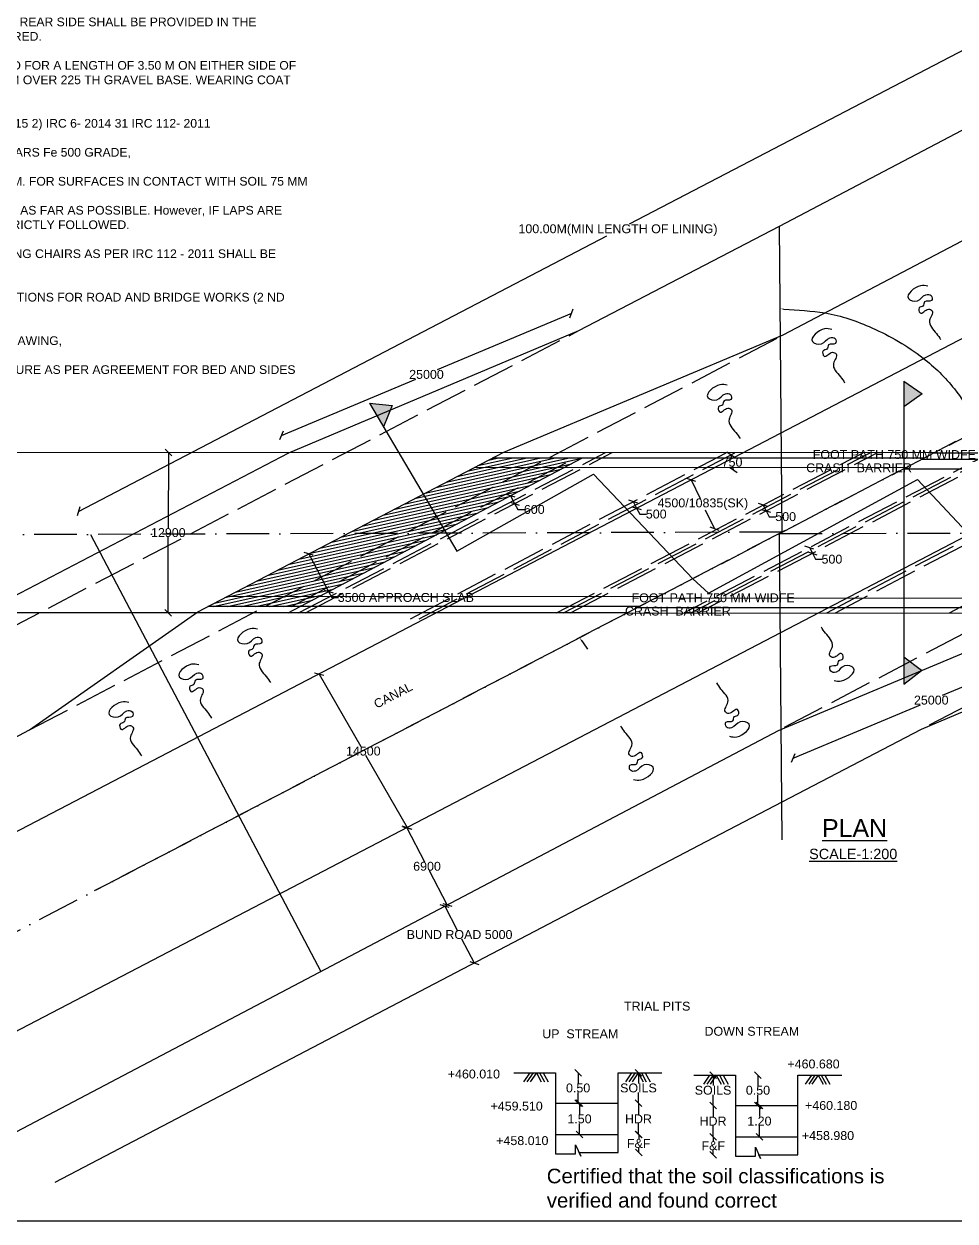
# Model space of a CAD drawing. Header units: millimetres. Extents: x 5124 to 3010519, y 2311 to 45967108.
# Drawn here: x 2930819 to 2951730, y 45925612 to 45952505 of the extents above; entities that cross this region are included whole.
import ezdxf

# ---------------------------------------------------------------- set-up
doc = ezdxf.new("R2010")
doc.units = ezdxf.units.MM
doc.header["$MEASUREMENT"] = 0
doc.linetypes.add('ACAD_ISO02W100', pattern=[15, 12, -3])
doc.linetypes.add('ACAD_ISO10W100', pattern=[18, 12, -3, 0, -3])
for name, color, linetype in [('DIMENSION', 7, 'Continuous'), ('DRAWING', 7, 'Continuous'), ('TEXT', 7, 'Continuous')]:
    doc.layers.add(name, color=color, linetype=linetype)
doc.styles.get("Standard").update_dxf_attribs({"font": 'arial.ttf', "height": 200})
doc.dimstyles.get("Standard").update_dxf_attribs({"dimtxt": 200, "dimasz": 150, "dimexe": 0.18, "dimexo": 0.0625, "dimgap": 0.09, "dimtad": 0, "dimtih": 1, "dimtoh": 1, "dimdec": 0, "dimzin": 0, "dimdsep": 46, "dimtxsty": 'Standard', "dimblk": 'OBLIQUE', "dimcen": 0.09, "dimse1": 1, "dimse2": 1, "dimadec": 0, "dimazin": 0, "dimtfac": 1, "dimtdec": 0, "dimtofl": 0, "dimtmove": 0, "dimatfit": 3, "dimfxl": 1, "dimtolj": 1, "dimtzin": 0, "dimarcsym": 0})

# ---------------------------------------------------------------- blocks, each defined once
blk = doc.blocks.new('_Oblique')
at = {"color": 0, "linetype": 'ByBlock', "lineweight": -2}
blk.add_line((-0.5, -0.5), (0.5, 0.5), dxfattribs=at)
blk = doc.blocks.new('*D51')
at = {"layer": 'Defpoints', "color": 0, "transparency": 16777216}
for p in [(2942760, 45928942), (2943264, 45928942), (2942760, 45928259)]:
    blk.add_point(p, dxfattribs=at)
at = {"layer": 'DIMENSION', "color": 0, "lineweight": -2, "transparency": 16777216}
for p, q in [((2943264, 45928942), (2943264, 45928703)), ((2943264, 45928259), (2943264, 45928498))]:
    blk.add_line(p, q, dxfattribs=at)
at = {"layer": 'DIMENSION', "color": 0, "lineweight": -2, "transparency": 16777216, "xscale": 150, "yscale": 150, "zscale": 150}
for p, rotation in [((2943264, 45928942), 90), ((2943264, 45928259), 270)]:
    blk.add_blockref('_Oblique', p, dxfattribs=dict(at, rotation=rotation))
at = {"layer": 'DIMENSION', "color": 0, "transparency": 16777216, "insert": (2943264, 45928601), "char_height": 200, "attachment_point": 5}
blk.add_mtext('\\A1;0.50', dxfattribs=at)
blk = doc.blocks.new('*D52')
at = {"layer": 'Defpoints', "color": 0, "transparency": 16777216}
for p in [(2943264, 45928259), (2943264, 45927555), (2943296, 45927555)]:
    blk.add_point(p, dxfattribs=at)
at = {"layer": 'DIMENSION', "color": 0, "lineweight": -2, "transparency": 16777216}
for p, q in [((2943296, 45928259), (2943296, 45928009)), ((2943296, 45927555), (2943296, 45927805))]:
    blk.add_line(p, q, dxfattribs=at)
at = {"layer": 'DIMENSION', "color": 0, "lineweight": -2, "transparency": 16777216, "xscale": 150, "yscale": 150, "zscale": 150}
for p, rotation in [((2943296, 45928259), 90), ((2943296, 45927555), 270)]:
    blk.add_blockref('_Oblique', p, dxfattribs=dict(at, rotation=rotation))
at = {"layer": 'DIMENSION', "color": 0, "transparency": 16777216, "insert": (2943296, 45927907), "char_height": 200, "attachment_point": 5}
blk.add_mtext('\\A1;1.50', dxfattribs=at)
blk = doc.blocks.new('*D53')
at = {"layer": 'Defpoints', "color": 0, "transparency": 16777216}
for p in [(2944161, 45928942), (2944620, 45928942), (2944161, 45928259)]:
    blk.add_point(p, dxfattribs=at)
at = {"layer": 'DIMENSION', "color": 0, "lineweight": -2, "transparency": 16777216}
for p, q in [((2944620, 45928942), (2944620, 45928704)), ((2944620, 45928259), (2944620, 45928497))]:
    blk.add_line(p, q, dxfattribs=at)
at = {"layer": 'DIMENSION', "color": 0, "lineweight": -2, "transparency": 16777216, "xscale": 150, "yscale": 150, "zscale": 150}
for p, rotation in [((2944620, 45928942), 90), ((2944620, 45928259), 270)]:
    blk.add_blockref('_Oblique', p, dxfattribs=dict(at, rotation=rotation))
at = {"layer": 'DIMENSION', "color": 0, "transparency": 16777216, "insert": (2944620, 45928601), "char_height": 200, "attachment_point": 5}
blk.add_mtext('\\A1;SOILS', dxfattribs=at)
blk = doc.blocks.new('*D54')
at = {"layer": 'Defpoints', "color": 0, "transparency": 16777216}
for p in [(2944620, 45928259), (2944161, 45927555), (2944620, 45927555)]:
    blk.add_point(p, dxfattribs=at)
at = {"layer": 'DIMENSION', "color": 0, "lineweight": -2, "transparency": 16777216}
for p, q in [((2944620, 45928259), (2944620, 45928007)), ((2944620, 45927555), (2944620, 45927807))]:
    blk.add_line(p, q, dxfattribs=at)
at = {"layer": 'DIMENSION', "color": 0, "lineweight": -2, "transparency": 16777216, "xscale": 150, "yscale": 150, "zscale": 150}
for p, rotation in [((2944620, 45928259), 90), ((2944620, 45927555), 270)]:
    blk.add_blockref('_Oblique', p, dxfattribs=dict(at, rotation=rotation))
at = {"layer": 'DIMENSION', "color": 0, "transparency": 16777216, "insert": (2944620, 45927907), "char_height": 200, "attachment_point": 5}
blk.add_mtext('\\A1;HDR', dxfattribs=at)
blk = doc.blocks.new('*D55')
at = {"layer": 'Defpoints', "color": 0, "transparency": 16777216}
for p in [(2944620, 45927555), (2944161, 45927152), (2944625, 45927152)]:
    blk.add_point(p, dxfattribs=at)
at = {"layer": 'DIMENSION', "color": 0, "lineweight": -2, "transparency": 16777216}
for p, q in [((2944625, 45927555), (2944625, 45927458)), ((2944625, 45927152), (2944625, 45927250))]:
    blk.add_line(p, q, dxfattribs=at)
at = {"layer": 'DIMENSION', "color": 0, "lineweight": -2, "transparency": 16777216, "xscale": 150, "yscale": 150, "zscale": 150}
for p, rotation in [((2944625, 45927555), 90), ((2944625, 45927152), 270)]:
    blk.add_blockref('_Oblique', p, dxfattribs=dict(at, rotation=rotation))
at = {"layer": 'DIMENSION', "color": 0, "transparency": 16777216, "insert": (2944625, 45927354), "char_height": 200, "attachment_point": 5}
blk.add_mtext('\\A1;F&F', dxfattribs=at)
blk = doc.blocks.new('*D56')
at = {"layer": 'Defpoints', "color": 0, "transparency": 16777216}
for p in [(2946800, 45928892), (2947304, 45928892), (2946800, 45928208)]:
    blk.add_point(p, dxfattribs=at)
at = {"layer": 'DIMENSION', "color": 0, "lineweight": -2, "transparency": 16777216}
for p, q in [((2947304, 45928892), (2947304, 45928653)), ((2947304, 45928208), (2947304, 45928448))]:
    blk.add_line(p, q, dxfattribs=at)
at = {"layer": 'DIMENSION', "color": 0, "lineweight": -2, "transparency": 16777216, "xscale": 150, "yscale": 150, "zscale": 150}
for p, rotation in [((2947304, 45928892), 90), ((2947304, 45928208), 270)]:
    blk.add_blockref('_Oblique', p, dxfattribs=dict(at, rotation=rotation))
at = {"layer": 'DIMENSION', "color": 0, "transparency": 16777216, "insert": (2947304, 45928550), "char_height": 200, "attachment_point": 5}
blk.add_mtext('\\A1;0.50', dxfattribs=at)
blk = doc.blocks.new('*D57')
at = {"layer": 'Defpoints', "color": 0, "transparency": 16777216}
for p in [(2947304, 45928208), (2943264, 45927505), (2947336, 45927505)]:
    blk.add_point(p, dxfattribs=at)
at = {"layer": 'DIMENSION', "color": 0, "lineweight": -2, "transparency": 16777216}
for p, q in [((2947336, 45928208), (2947336, 45927959)), ((2947336, 45927505), (2947336, 45927754))]:
    blk.add_line(p, q, dxfattribs=at)
at = {"layer": 'DIMENSION', "color": 0, "lineweight": -2, "transparency": 16777216, "xscale": 150, "yscale": 150, "zscale": 150}
for p, rotation in [((2947336, 45928208), 90), ((2947336, 45927505), 270)]:
    blk.add_blockref('_Oblique', p, dxfattribs=dict(at, rotation=rotation))
at = {"layer": 'DIMENSION', "color": 0, "transparency": 16777216, "insert": (2947336, 45927857), "char_height": 200, "attachment_point": 5}
blk.add_mtext('\\A1;1.20', dxfattribs=at)
blk = doc.blocks.new('*D58')
at = {"layer": 'Defpoints', "color": 0, "transparency": 16777216}
for p in [(2945836, 45928892), (2946295, 45928892), (2945836, 45928208)]:
    blk.add_point(p, dxfattribs=at)
at = {"layer": 'DIMENSION', "color": 0, "lineweight": -2, "transparency": 16777216}
for p, q in [((2946295, 45928892), (2946295, 45928654)), ((2946295, 45928208), (2946295, 45928447))]:
    blk.add_line(p, q, dxfattribs=at)
at = {"layer": 'DIMENSION', "color": 0, "lineweight": -2, "transparency": 16777216, "xscale": 150, "yscale": 150, "zscale": 150}
for p, rotation in [((2946295, 45928892), 90), ((2946295, 45928208), 270)]:
    blk.add_blockref('_Oblique', p, dxfattribs=dict(at, rotation=rotation))
at = {"layer": 'DIMENSION', "color": 0, "transparency": 16777216, "insert": (2946295, 45928550), "char_height": 200, "attachment_point": 5}
blk.add_mtext('\\A1;SOILS', dxfattribs=at)
blk = doc.blocks.new('*D59')
at = {"layer": 'Defpoints', "color": 0, "transparency": 16777216}
for p in [(2946295, 45928208), (2945836, 45927505), (2946295, 45927505)]:
    blk.add_point(p, dxfattribs=at)
at = {"layer": 'DIMENSION', "color": 0, "lineweight": -2, "transparency": 16777216}
for p, q in [((2946295, 45928208), (2946295, 45927957)), ((2946295, 45927505), (2946295, 45927757))]:
    blk.add_line(p, q, dxfattribs=at)
at = {"layer": 'DIMENSION', "color": 0, "lineweight": -2, "transparency": 16777216, "xscale": 150, "yscale": 150, "zscale": 150}
for p, rotation in [((2946295, 45928208), 90), ((2946295, 45927505), 270)]:
    blk.add_blockref('_Oblique', p, dxfattribs=dict(at, rotation=rotation))
at = {"layer": 'DIMENSION', "color": 0, "transparency": 16777216, "insert": (2946295, 45927857), "char_height": 200, "attachment_point": 5}
blk.add_mtext('\\A1;HDR', dxfattribs=at)
blk = doc.blocks.new('*D60')
at = {"layer": 'Defpoints', "color": 0, "transparency": 16777216}
for p in [(2946295, 45927505), (2945836, 45927102), (2946300, 45927102)]:
    blk.add_point(p, dxfattribs=at)
at = {"layer": 'DIMENSION', "color": 0, "lineweight": -2, "transparency": 16777216}
for p, q in [((2946300, 45927505), (2946300, 45927408)), ((2946300, 45927102), (2946300, 45927199))]:
    blk.add_line(p, q, dxfattribs=at)
at = {"layer": 'DIMENSION', "color": 0, "lineweight": -2, "transparency": 16777216, "xscale": 150, "yscale": 150, "zscale": 150}
for p, rotation in [((2946300, 45927505), 90), ((2946300, 45927102), 270)]:
    blk.add_blockref('_Oblique', p, dxfattribs=dict(at, rotation=rotation))
at = {"layer": 'DIMENSION', "color": 0, "transparency": 16777216, "insert": (2946300, 45927303), "char_height": 200, "attachment_point": 5}
blk.add_mtext('\\A1;F&F', dxfattribs=at)
blk = doc.blocks.new('*D68')
at = {"layer": 'Defpoints', "color": 0, "transparency": 16777216}
for p in [(2948394, 45940707), (2948525, 45940613), (2948461, 45940579)]:
    blk.add_point(p, dxfattribs=at)
at = {"layer": 'DIMENSION', "color": 0, "lineweight": -2, "transparency": 16777216}
for p, q in [((2948458, 45940741), (2948525, 45940613)), ((2948525, 45940613), (2948595, 45940480)), ((2948595, 45940480), (2948745, 45940480))]:
    blk.add_line(p, q, dxfattribs=at)
at = {"layer": 'DIMENSION', "color": 0, "lineweight": -2, "transparency": 16777216, "xscale": 150, "yscale": 150, "zscale": 150}
for p, rotation in [((2948458, 45940741), 117.5816703643348), ((2948525, 45940613), 297.5816703643348)]:
    blk.add_blockref('_Oblique', p, dxfattribs=dict(at, rotation=rotation))
at = {"layer": 'DIMENSION', "color": 0, "transparency": 16777216, "insert": (2948965, 45940480), "char_height": 200, "attachment_point": 5}
blk.add_mtext('\\A1;500', dxfattribs=at)
blk = doc.blocks.new('*D69')
at = {"layer": 'Defpoints', "color": 0, "transparency": 16777216}
for p in [(2947400, 45941687), (2947467, 45941559), (2947486, 45941569)]:
    blk.add_point(p, dxfattribs=at)
at = {"layer": 'DIMENSION', "color": 0, "lineweight": -2, "transparency": 16777216}
for p, q in [((2947419, 45941697), (2947486, 45941569)), ((2947486, 45941569), (2947555, 45941436)), ((2947555, 45941436), (2947705, 45941436))]:
    blk.add_line(p, q, dxfattribs=at)
at = {"layer": 'DIMENSION', "color": 0, "lineweight": -2, "transparency": 16777216, "xscale": 150, "yscale": 150, "zscale": 150}
for p, rotation in [((2947419, 45941697), 117.5816703648845), ((2947486, 45941569), 297.5816703648845)]:
    blk.add_blockref('_Oblique', p, dxfattribs=dict(at, rotation=rotation))
at = {"layer": 'DIMENSION', "color": 0, "transparency": 16777216, "insert": (2947926, 45941436), "char_height": 200, "attachment_point": 5}
blk.add_mtext('\\A1;500', dxfattribs=at)
blk = doc.blocks.new('*D70')
at = {"layer": 'Defpoints', "color": 0, "transparency": 16777216}
for p in [(2945624, 45942172), (2946326, 45941171), (2946143, 45941084)]:
    blk.add_point(p, dxfattribs=at)
at = {"layer": 'DIMENSION', "color": 0, "lineweight": -2, "transparency": 16777216}
for p, q in [((2945807, 45942260), (2946004, 45941847)), ((2946326, 45941171), (2946129, 45941584))]:
    blk.add_line(p, q, dxfattribs=at)
at = {"layer": 'DIMENSION', "color": 0, "lineweight": -2, "transparency": 16777216, "xscale": 150, "yscale": 150, "zscale": 150}
for p, rotation in [((2945807, 45942260), 115.4897924350284), ((2946326, 45941171), 295.4897924350284)]:
    blk.add_blockref('_Oblique', p, dxfattribs=dict(at, rotation=rotation))
at = {"layer": 'DIMENSION', "color": 0, "transparency": 16777216, "insert": (2946066, 45941715), "char_height": 200, "attachment_point": 5}
blk.add_mtext('\\A1;4500/10835(SK)', dxfattribs=at)
blk = doc.blocks.new('*D71')
at = {"layer": 'Defpoints', "color": 0, "transparency": 16777216}
for p in [(2944502, 45941774), (2944579, 45941627), (2944579, 45941627)]:
    blk.add_point(p, dxfattribs=at)
at = {"layer": 'DIMENSION', "color": 0, "lineweight": -2, "transparency": 16777216}
for p, q in [((2944502, 45941774), (2944579, 45941627)), ((2944579, 45941627), (2944649, 45941494)), ((2944649, 45941494), (2944799, 45941494))]:
    blk.add_line(p, q, dxfattribs=at)
at = {"layer": 'DIMENSION', "color": 0, "lineweight": -2, "transparency": 16777216, "xscale": 150, "yscale": 150, "zscale": 150}
for p, rotation in [((2944502, 45941774), 117.5519892910499), ((2944579, 45941627), 297.5519892910499)]:
    blk.add_blockref('_Oblique', p, dxfattribs=dict(at, rotation=rotation))
at = {"layer": 'DIMENSION', "color": 0, "transparency": 16777216, "insert": (2945019, 45941494), "char_height": 200, "attachment_point": 5}
blk.add_mtext('\\A1;500', dxfattribs=at)
blk = doc.blocks.new('*D72')
at = {"layer": 'Defpoints', "color": 0, "transparency": 16777216}
for p in [(2946693, 45942826), (2946968, 45942874), (2947027, 45942536)]:
    blk.add_point(p, dxfattribs=at)
at = {"layer": 'DIMENSION', "color": 0, "lineweight": -2, "transparency": 16777216}
for p, q in [((2946693, 45942826), (2946704, 45942760)), ((2946751, 45942489), (2946740, 45942555))]:
    blk.add_line(p, q, dxfattribs=at)
at = {"layer": 'DIMENSION', "color": 0, "lineweight": -2, "transparency": 16777216, "xscale": 150, "yscale": 150, "zscale": 150}
for p, rotation in [((2946693, 45942826), 99.78383142748719), ((2946751, 45942489), 279.7838314274871)]:
    blk.add_blockref('_Oblique', p, dxfattribs=dict(at, rotation=rotation))
at = {"layer": 'DIMENSION', "color": 0, "transparency": 16777216, "insert": (2946722, 45942658), "char_height": 200, "attachment_point": 5}
blk.add_mtext('\\A1;750', dxfattribs=at)
blk = doc.blocks.new('*D73')
at = {"layer": 'Defpoints', "color": 0, "transparency": 16777216}
for p in [(2941598, 45941827), (2941839, 45941729), (2941690, 45941652)]:
    blk.add_point(p, dxfattribs=at)
at = {"layer": 'DIMENSION', "color": 0, "lineweight": -2, "transparency": 16777216}
for p, q in [((2941747, 45941905), (2941839, 45941729)), ((2941839, 45941729), (2941908, 45941597)), ((2941908, 45941597), (2942058, 45941597))]:
    blk.add_line(p, q, dxfattribs=at)
at = {"layer": 'DIMENSION', "color": 0, "lineweight": -2, "transparency": 16777216, "xscale": 150, "yscale": 150, "zscale": 150}
for p, rotation in [((2941747, 45941905), 117.581670364894), ((2941839, 45941729), 297.581670364894)]:
    blk.add_blockref('_Oblique', p, dxfattribs=dict(at, rotation=rotation))
at = {"layer": 'DIMENSION', "color": 0, "transparency": 16777216, "insert": (2942280, 45941597), "char_height": 200, "attachment_point": 5}
blk.add_mtext('\\A1;600', dxfattribs=at)
blk = doc.blocks.new('*D74')
at = {"layer": 'Defpoints', "color": 0, "transparency": 16777216}
for p in [(2937408, 45940702), (2937854, 45939855), (2937660, 45939753)]:
    blk.add_point(p, dxfattribs=at)
at = {"layer": 'DIMENSION', "color": 0, "lineweight": -2, "transparency": 16777216}
for p, q in [((2937214, 45940599), (2937660, 45939753)), ((2937660, 45939753), (2937730, 45939620)), ((2937730, 45939620), (2937880, 45939620))]:
    blk.add_line(p, q, dxfattribs=at)
at = {"layer": 'DIMENSION', "color": 0, "lineweight": -2, "transparency": 16777216, "xscale": 150, "yscale": 150, "zscale": 150}
for p, rotation in [((2937214, 45940599), 117.7765767232463), ((2937660, 45939753), 297.7765767232463)]:
    blk.add_blockref('_Oblique', p, dxfattribs=dict(at, rotation=rotation))
at = {"layer": 'DIMENSION', "color": 0, "transparency": 16777216, "insert": (2939396, 45939620), "char_height": 200, "attachment_point": 5}
blk.add_mtext('\\A1;3500 APPROACH SLAB ', dxfattribs=at)
blk = doc.blocks.new('*D75')
at = {"layer": 'Defpoints', "color": 0, "transparency": 16777216}
for p in [(2934062, 45942877), (2934405, 45942877), (2934404, 45939276)]:
    blk.add_point(p, dxfattribs=at)
at = {"layer": 'DIMENSION', "color": 0, "lineweight": -2, "transparency": 16777216}
for p, q in [((2934062, 45942877), (2934061, 45941179)), ((2934060, 45939276), (2934061, 45940974))]:
    blk.add_line(p, q, dxfattribs=at)
at = {"layer": 'DIMENSION', "color": 0, "lineweight": -2, "transparency": 16777216, "xscale": 150, "yscale": 150, "zscale": 150}
for p, rotation in [((2934062, 45942877), 89.9831820232798), ((2934060, 45939276), 269.9831820232798)]:
    blk.add_blockref('_Oblique', p, dxfattribs=dict(at, rotation=rotation))
at = {"layer": 'DIMENSION', "color": 0, "transparency": 16777216, "insert": (2934061, 45941077), "char_height": 200, "attachment_point": 5}
blk.add_mtext('\\A1;12900', dxfattribs=at)
blk = doc.blocks.new('*D76')
at = {"layer": 'Defpoints', "color": 0, "transparency": 16777216}
for p in [(2937688, 45938032), (2939431, 45934443), (2939669, 45934580)]:
    blk.add_point(p, dxfattribs=at)
at = {"layer": 'DIMENSION', "color": 0, "lineweight": -2, "transparency": 16777216}
for p, q in [((2937450, 45937895), (2938382, 45936272)), ((2939431, 45934443), (2938499, 45936067))]:
    blk.add_line(p, q, dxfattribs=at)
at = {"layer": 'DIMENSION', "color": 0, "lineweight": -2, "transparency": 16777216, "xscale": 150, "yscale": 150, "zscale": 150}
for p, rotation in [((2937450, 45937895), 119.8493550611271), ((2939431, 45934443), 299.849355061127)]:
    blk.add_blockref('_Oblique', p, dxfattribs=dict(at, rotation=rotation))
at = {"layer": 'DIMENSION', "color": 0, "transparency": 16777216, "insert": (2938440, 45936169), "char_height": 200, "attachment_point": 5}
blk.add_mtext('\\A1;14500', dxfattribs=at)
blk = doc.blocks.new('*D80')
at = {"layer": 'Defpoints', "color": 0, "transparency": 16777216}
for p in [(2939415, 45934448), (2940327, 45932715), (2940327, 45932715)]:
    blk.add_point(p, dxfattribs=at)
at = {"layer": 'DIMENSION', "color": 0, "lineweight": -2, "transparency": 16777216}
for p, q in [((2939415, 45934448), (2939817, 45933683)), ((2940327, 45932715), (2939925, 45933479))]:
    blk.add_line(p, q, dxfattribs=at)
at = {"layer": 'DIMENSION', "color": 0, "lineweight": -2, "transparency": 16777216, "xscale": 150, "yscale": 150, "zscale": 150}
for p, rotation in [((2939415, 45934448), 117.7671419102542), ((2940327, 45932715), 297.7671419102542)]:
    blk.add_blockref('_Oblique', p, dxfattribs=dict(at, rotation=rotation))
at = {"layer": 'DIMENSION', "color": 0, "transparency": 16777216, "insert": (2939871, 45933581), "char_height": 200, "attachment_point": 5}
blk.add_mtext('\\A1;6900', dxfattribs=at)
blk = doc.blocks.new('*D81')
at = {"layer": 'Defpoints', "color": 0, "transparency": 16777216}
for p in [(2940327, 45932715), (2940995, 45931440), (2940936, 45931409)]:
    blk.add_point(p, dxfattribs=at)
at = {"layer": 'DIMENSION', "color": 0, "lineweight": -2, "transparency": 16777216}
for p, q in [((2940268, 45932684), (2940548, 45932150)), ((2940936, 45931409), (2940656, 45931943))]:
    blk.add_line(p, q, dxfattribs=at)
at = {"layer": 'DIMENSION', "color": 0, "lineweight": -2, "transparency": 16777216, "xscale": 150, "yscale": 150, "zscale": 150}
for p, rotation in [((2940268, 45932684), 117.6426411567161), ((2940936, 45931409), 297.6426411567161)]:
    blk.add_blockref('_Oblique', p, dxfattribs=dict(at, rotation=rotation))
at = {"layer": 'DIMENSION', "color": 0, "transparency": 16777216, "insert": (2940602, 45932047), "char_height": 200, "attachment_point": 5}
blk.add_mtext('\\A1;BUND ROAD 5000', dxfattribs=at)
blk = doc.blocks.new('*D82')
at = {"layer": 'Defpoints', "color": 0, "transparency": 16777216}
for p in [(2943116, 45946004), (2943280, 45945615), (2936766, 45942868)]:
    blk.add_point(p, dxfattribs=at)
at = {"layer": 'DIMENSION', "color": 0, "lineweight": -2, "transparency": 16777216}
for p, q in [((2943116, 45946004), (2940101, 45944733)), ((2936601, 45943257), (2939617, 45944528))]:
    blk.add_line(p, q, dxfattribs=at)
at = {"layer": 'DIMENSION', "color": 0, "lineweight": -2, "transparency": 16777216, "xscale": 150, "yscale": 150, "zscale": 150}
for p, rotation in [((2943116, 45946004), 22.86543781762664), ((2936601, 45943257), 202.8654378176266)]:
    blk.add_blockref('_Oblique', p, dxfattribs=dict(at, rotation=rotation))
at = {"layer": 'DIMENSION', "color": 0, "transparency": 16777216, "insert": (2939859, 45944631), "char_height": 200, "attachment_point": 5}
blk.add_mtext('\\A1;25000', dxfattribs=at)
blk = doc.blocks.new('*D83')
at = {"layer": 'Defpoints', "color": 0, "transparency": 16777216}
for p in [(2956276, 45954193), (2956546, 45953676), (2932313, 45941038)]:
    blk.add_point(p, dxfattribs=at)
at = {"layer": 'DIMENSION', "color": 0, "lineweight": -2, "transparency": 16777216}
for p, q in [((2956276, 45954193), (2944411, 45948005)), ((2932043, 45941555), (2943908, 45947742))]:
    blk.add_line(p, q, dxfattribs=at)
at = {"layer": 'DIMENSION', "color": 0, "lineweight": -2, "transparency": 16777216, "xscale": 150, "yscale": 150, "zscale": 150}
for p, rotation in [((2956276, 45954193), 27.54278997348874), ((2932043, 45941555), 207.5427899734887)]:
    blk.add_blockref('_Oblique', p, dxfattribs=dict(at, rotation=rotation))
at = {"layer": 'DIMENSION', "color": 0, "transparency": 16777216, "insert": (2944160, 45947874), "char_height": 200, "attachment_point": 5}
blk.add_mtext('\\A1;100.00M(MIN LENGTH OF LINING)', dxfattribs=at)
blk = doc.blocks.new('*D84')
at = {"layer": 'Defpoints', "color": 0, "transparency": 16777216}
for p in [(2954033, 45939258), (2954302, 45938616), (2947821, 45936654)]:
    blk.add_point(p, dxfattribs=at)
at = {"layer": 'DIMENSION', "color": 0, "lineweight": -2, "transparency": 16777216}
for p, q in [((2954302, 45938616), (2951440, 45937416)), ((2948091, 45936011), (2950953, 45937212))]:
    blk.add_line(p, q, dxfattribs=at)
at = {"layer": 'DIMENSION', "color": 0, "lineweight": -2, "transparency": 16777216, "xscale": 150, "yscale": 150, "zscale": 150}
for p, rotation in [((2954302, 45938616), 22.7508892019488), ((2948091, 45936011), 202.7508892019488)]:
    blk.add_blockref('_Oblique', p, dxfattribs=dict(at, rotation=rotation))
at = {"layer": 'DIMENSION', "color": 0, "transparency": 16777216, "insert": (2951196, 45937314), "char_height": 200, "attachment_point": 5}
blk.add_mtext('\\A1;25000', dxfattribs=at)

msp = doc.modelspace()

# ---------------------------------------------------------------- hatches: boundary and pattern name
at = {"layer": 'DRAWING'}
msp.add_hatch(color=256, dxfattribs=at).paths.add_polyline_path([(2950581.8, 45944478.6), (2950581.8, 45943901.9), (2950992, 45944195.9)])
h = msp.add_hatch(color=256, dxfattribs=at)
h.paths.add_polyline_path([(2938579.4, 45943988.7), (2938747.2, 45943703.4), (2939046.9, 45943829.8), (2939091.5, 45943936.6)])
h.paths.add_polyline_path([(2939046.9, 45943829.8), (2938747.2, 45943703.4), (2938891.8, 45943457.7)])
h = msp.add_hatch(dxfattribs=at)
h.set_pattern_fill('ANSI31', color=256, scale=1000, angle=147.55199, style=0)
h.set_pattern_definition([(192.5519893, (13159418.58, 22632378.87), (15.01158607, -67.4233076), [])])
h.paths.add_polyline_path([(2936659, 45939640), (2936237.5, 45939419.1), (2936825.9, 45939418.9), (2937247.8, 45939639.9)])
h.paths.add_polyline_path([(2939370.1, 45941061.4), (2936659, 45939640), (2937247.8, 45939639.9), (2939965.6, 45941063.4)])
h.paths.add_polyline_path([(2942186.3, 45942537.9), (2939370.1, 45941061.4), (2939965.6, 45941063.4), (2942780.3, 45942537.7)])
h.paths.add_polyline_path([(2942589.6, 45942749.3), (2942186.3, 45942537.9), (2942780.3, 45942537.7), (2943184, 45942749.2)])
h.paths.add_polyline_path([(2943184, 45942749.2), (2942780.3, 45942537.7), (2942947.2, 45942537.7), (2943348.6, 45942749.1)])
h.paths.add_polyline_path([(2942780.3, 45942537.7), (2939965.6, 45941063.4), (2940149.4, 45941064), (2942947.2, 45942537.7)])
h.paths.add_polyline_path([(2939965.6, 45941063.4), (2937247.8, 45939639.9), (2937445.4, 45939639.8), (2940149.4, 45941064)])
h.paths.add_polyline_path([(2937247.8, 45939639.9), (2936825.9, 45939418.9), (2937025.9, 45939418.8), (2937445.4, 45939639.8)])
h.paths.add_polyline_path([(2934949.3, 45939418.9), (2936236.6, 45939418.6), (2939370.1, 45941061.4), (2938089.5, 45941057.2)])
h.paths.add_polyline_path([(2942589.6, 45942749.3), (2941333.6, 45942749.7), (2938089.5, 45941057.2), (2939370.1, 45941061.4)])
h = msp.add_hatch(color=256, dxfattribs=at)
h.paths.add_polyline_path([(2950581.8, 45938276.4), (2950581.8, 45938107.2), (2950714.6, 45938176.9)])
h.paths.add_polyline_path([(2950714.6, 45938176.9), (2950581.8, 45938107.2), (2950581.8, 45937811.2), (2950979.7, 45937978)])
h.paths.add_polyline_path([(2950979.7, 45937978), (2950581.8, 45937811.2), (2950581.8, 45937672.8)])

# ---------------------------------------------------------------- linework, layer by layer
for p, q in [((2947786.1, 45947965.8), (2958759.6, 45953721.1)), ((2947869.3, 45945517.3), (2960353.3, 45952090.3)), ((2926853.1, 45932379.1), (2961798.8, 45950611.1)), ((2943280.4, 45945615.1), (2947786.1, 45947965.8)), ((2947847.3, 45941089.6), (2947786.1, 45947965.8)), ((2964633.8, 45947604.9), (2928818.8, 45928919.4)), ((2936765.5, 45942867.8), (2943280.4, 45945615.1)), ((2941596.2, 45942886.7), (2947869.3, 45945517.3)), ((2938579.4, 45943988.7), (2940537, 45940661)), ((2938579.4, 45943988.7), (2939091.5, 45943936.6)), ((2939091.5, 45943936.6), (2938891.8, 45943457.7)), ((2951264.5, 45942872.4), (2928623.8, 45942879.1)), ((2929912.2, 45939292.2), (2936765.5, 45942867.8)), ((2934723.1, 45939300.8), (2941596.2, 45942886.7)), ((2936752.8, 45939275), (2943348.6, 45942749.1)), ((2951023.8, 45942746.9), (2941333.6, 45942749.7)), ((2951264.5, 45942872.4), (2968790.7, 45942867.3)), ((2950618.5, 45942535.4), (2940940.8, 45942538.3)), ((2950565.2, 45942507.6), (2960242.9, 45942504.8)), ((2950988.7, 45942728.6), (2960680, 45942726.3)), ((2940537, 45940661), (2943607.7, 45942388)), ((2943607.7, 45942388), (2945838, 45940041.4)), ((2947782, 45941055.5), (2947843.2, 45934179.4)), ((2945064.1, 45939637.6), (2935386.4, 45939640.4)), ((2945010.8, 45939609.8), (2954688.5, 45939606.9)), ((2944364.8, 45939272.7), (2927758.3, 45939277.6)), ((2930945.9, 45936644.8), (2934723.1, 45939300.8)), ((2944640.6, 45939416.6), (2934949.3, 45939418.9)), ((2944364.8, 45939272.7), (2968236.7, 45939265.7)), ((2944605.5, 45939398.3), (2954295.7, 45939395.5)), ((2954033.1, 45939258.5), (2947760, 45936627.9)), ((2957481.1, 45939401), (2950966.3, 45936653.7)), ((2925903.6, 45934014.1), (2930945.9, 45936644.8)), ((2947760, 45936627.9), (2929821.6, 45927183.2)), ((2950966.3, 45936653.7), (2946460.6, 45934302.9)), ((2946460.6, 45934302.9), (2931514.9, 45926475.4))]:
    msp.add_line(p, q, dxfattribs=at)
at = {"layer": 'DRAWING', "linetype": 'ACAD_ISO10W100', "ltscale": 80}
for p, q in [((2928612.3, 45931054.3), (2963234.5, 45949117.5)), ((2963234.5, 45949117.5), (2932394.8, 45933027.7)), ((2947782, 45941055.5), (2968522.6, 45941124.6)), ((2947847.3, 45941089.6), (2928178, 45941024.2))]:
    msp.add_line(p, q, dxfattribs=at)
at = {"layer": 'DRAWING', "linetype": 'ACAD_ISO02W100', "ltscale": 80}
for p, q in [((2969010.7, 45946094.7), (2950966.3, 45936653.7)), ((2926052.6, 45936601.3), (2943280.4, 45945615.1)), ((2930945.9, 45936644.8), (2947869.3, 45945517.3)), ((2964683.4, 45945500.4), (2947760, 45936627.9)), ((2936825.9, 45939418.9), (2943184, 45942749.2)), ((2936985.5, 45939274.9), (2943876.5, 45942874.6)), ((2937140, 45939274.9), (2944030.9, 45942874.6)), ((2939500.3, 45939142.5), (2946592.7, 45942873.8)), ((2939695.4, 45939142.4), (2946787.8, 45942873.8)), ((2942778.9, 45939273.2), (2949669.8, 45942872.9)), ((2942936.2, 45939273.2), (2949827.2, 45942872.9)), ((2943090.7, 45939273.1), (2949981.6, 45942872.8)), ((2952538.6, 45942872.1), (2945647.7, 45939272.4)), ((2952693.1, 45942872), (2945802.1, 45939272.3)), ((2952850.5, 45942872), (2945959.5, 45939272.3)), ((2955933.9, 45943002.8), (2948841.5, 45939271.4)), ((2956129, 45943002.7), (2949036.6, 45939271.4)), ((2958489.3, 45942870.3), (2951598.4, 45939270.6))]:
    msp.add_line(p, q, dxfattribs=at)
at = {"layer": 'DRAWING'}
msp.add_lwpolyline([(2919207.6, 45967107.6), (2977737.2, 45967107.6), (2977737.2, 45925611.9), (2919207.6, 45925611.9)], close=True, dxfattribs=at)
for points in [[(2950581.8, 45944478.6), (2950581.8, 45937672.8), (2950979.7, 45937978), (2950581.8, 45938276.4)], [(2950581.8, 45944478.6), (2950992, 45944195.9), (2950581.8, 45943901.9)], [(2945838, 45940041.4), (2946190.5, 45939719.7), (2950887.5, 45942273.2), (2954441.5, 45938472)], [(2932312.7, 45941037.9), (2937483.4, 45931217.1)], [(2941820.2, 45928942.4), (2942760.1, 45928942.4), (2942760.1, 45927122.2), (2943207.5, 45927122.2), (2943207.5, 45927325.5), (2943324.1, 45927068), (2943285.9, 45927152.4), (2944161.1, 45927152.4), (2944161.1, 45928942.4), (2945144.1, 45928942.4)], [(2942176.8, 45928942.4), (2942037.8, 45928737.2)], [(2942254.7, 45928942.4), (2942115.7, 45928737.2)], [(2942327, 45928942.4), (2942187.9, 45928737.2)], [(2942327, 45928942.4), (2942438.2, 45928739.9)], [(2942396.5, 45928942.4), (2942507.7, 45928739.9)], [(2942479.9, 45928942.4), (2942591.1, 45928739.9)], [(2944465.5, 45928942.4), (2944326.5, 45928737.2)], [(2944543.4, 45928942.4), (2944404.4, 45928737.2)], [(2944615.7, 45928942.4), (2944476.7, 45928737.2)], [(2944615.7, 45928942.4), (2944726.9, 45928739.9)], [(2944685.2, 45928942.4), (2944796.4, 45928739.9)], [(2944768.6, 45928942.4), (2944879.8, 45928739.9)], [(2945860.2, 45928892.2), (2946800.1, 45928892.2), (2946800.1, 45927072), (2947247.5, 45927072), (2947247.5, 45927275.3), (2947364.1, 45927017.8), (2947325.9, 45927102.2), (2948201.1, 45927102.2), (2948201.1, 45928892.2), (2949184.1, 45928892.2)], [(2946216.8, 45928892.2), (2946077.8, 45928687)], [(2946294.7, 45928892.2), (2946155.7, 45928687)], [(2946367, 45928892.2), (2946228, 45928687)], [(2946367, 45928892.2), (2946478.2, 45928689.7)], [(2946436.5, 45928892.2), (2946547.7, 45928689.7)], [(2946519.9, 45928892.2), (2946631.1, 45928689.7)], [(2948505.5, 45928892.2), (2948366.5, 45928687)], [(2948583.4, 45928892.2), (2948444.4, 45928687)], [(2948655.7, 45928892.2), (2948516.7, 45928687)], [(2948655.7, 45928892.2), (2948766.9, 45928689.7)], [(2948725.2, 45928892.2), (2948836.4, 45928689.7)], [(2948808.6, 45928892.2), (2948919.8, 45928689.7)], [(2942760.1, 45928258.7), (2944161.1, 45928258.7)], [(2946800.1, 45928208.5), (2948201.1, 45928208.5)], [(2942760.1, 45927555), (2944161.1, 45927555)], [(2946800.1, 45927504.8), (2948201.1, 45927504.8)]]:
    msp.add_lwpolyline(points, dxfattribs=at)
for points, knots in [([(2951118.8, 45946611.6), (2951066.9, 45946623.2), (2950890.3, 45946662.4), (2950521, 45946341.1), (2950929.6, 45946236.5), (2951016.2, 45946437.9), (2951211.2, 45946434.8), (2951231.7, 45946236.9), (2951018.6, 45946318.6), (2951035.6, 45946144), (2950885.2, 45946154), (2950950.9, 45945912.1), (2951086.9, 45946139.9), (2951281.3, 45946039.1), (2951060, 45945793.4), (2951292.1, 45945596.3), (2951378.1, 45945458.5), (2951406.3, 45945413.2)], [0, 0, 0, 0, 297.1321248, 1009.9630593, 1388.86408, 1815.2969356, 2026.5830178, 2225.2769604, 2510.7586739, 2695.5742827, 2864.7904719, 3078.485493, 3452.4208922, 3612.980957, 4011.7484297, 4620.1585163, 4917.7757886, 4917.7757886, 4917.7757886, 4917.7757886]), ([(2947885.2, 45946098.8), (2948193.8, 45946070.2), (2948877.3, 45946057.2), (2949949.6, 45945677.1), (2950949.4, 45945110), (2951694.5, 45944385.7), (2952006.3, 45943893), (2952152.4, 45943686.5)], [0, 0, 0, 0, 1682.4248359, 3681.9182701, 6096.9065492, 7880.6295441, 9253.9995852, 9253.9995852, 9253.9995852, 9253.9995852]), ([(2948962.4, 45945643.6), (2948910.5, 45945655.2), (2948733.9, 45945694.4), (2948364.6, 45945373.1), (2948773.2, 45945268.5), (2948859.8, 45945469.9), (2949054.8, 45945466.8), (2949075.3, 45945268.8), (2948862.2, 45945350.6), (2948879.2, 45945176), (2948728.7, 45945186), (2948794.5, 45944944.1), (2948930.5, 45945171.8), (2949124.9, 45945071.1), (2948903.6, 45944825.4), (2949135.7, 45944628.3), (2949221.6, 45944490.4), (2949249.9, 45944445.1)], [0, 0, 0, 0, 297.1321248, 1009.9630593, 1388.86408, 1815.2969356, 2026.5830178, 2225.2769604, 2510.7586739, 2695.5742827, 2864.7904719, 3078.485493, 3452.4208922, 3612.980957, 4011.7484297, 4620.1585163, 4917.7757886, 4917.7757886, 4917.7757886, 4917.7757886]), ([(2946614.7, 45944387.8), (2946562.8, 45944399.4), (2946386.2, 45944438.6), (2946016.9, 45944117.3), (2946425.5, 45944012.7), (2946512.1, 45944214.1), (2946707.1, 45944211), (2946727.5, 45944013), (2946514.5, 45944094.8), (2946531.5, 45943920.2), (2946381, 45943930.2), (2946446.8, 45943688.3), (2946582.8, 45943916), (2946777.2, 45943815.3), (2946555.9, 45943569.6), (2946788, 45943372.5), (2946873.9, 45943234.6), (2946902.2, 45943189.3)], [0, 0, 0, 0, 297.1321248, 1009.9630593, 1388.86408, 1815.2969356, 2026.5830178, 2225.2769604, 2510.7586739, 2695.5742827, 2864.7904719, 3078.485493, 3452.4208922, 3612.980957, 4011.7484297, 4620.1585163, 4917.7757886, 4917.7757886, 4917.7757886, 4917.7757886]), ([(2936065.5, 45938907.4), (2936013.5, 45938919), (2935836.9, 45938958.2), (2935467.6, 45938636.9), (2935876.2, 45938532.3), (2935962.9, 45938733.7), (2936157.8, 45938730.6), (2936178.3, 45938532.7), (2935965.2, 45938614.4), (2935982.3, 45938439.8), (2935831.8, 45938449.8), (2935897.5, 45938207.9), (2936033.6, 45938435.7), (2936228, 45938334.9), (2936006.6, 45938089.2), (2936238.8, 45937892.1), (2936324.7, 45937754.2), (2936352.9, 45937709)], [0, 0, 0, 0, 297.1321248, 1009.9630593, 1388.86408, 1815.2969356, 2026.5830178, 2225.2769604, 2510.7586739, 2695.5742827, 2864.7904719, 3078.485493, 3452.4208922, 3612.980957, 4011.7484297, 4620.1585163, 4917.7757886, 4917.7757886, 4917.7757886, 4917.7757886]), ([(2949014.6, 45937757.4), (2949066.5, 45937745.8), (2949243.1, 45937706.6), (2949612.5, 45938027.9), (2949203.8, 45938132.5), (2949117.2, 45937931.1), (2948922.2, 45937934.2), (2948901.8, 45938132.2), (2949114.8, 45938050.4), (2949097.8, 45938225), (2949248.3, 45938215), (2949182.5, 45938456.9), (2949046.5, 45938229.1), (2948852.1, 45938329.9), (2949073.4, 45938575.6), (2948841.3, 45938772.7), (2948755.4, 45938910.6), (2948727.1, 45938955.9)], [0, 0, 0, 0, 297.1321248, 1009.9630593, 1388.86408, 1815.2969356, 2026.5830178, 2225.2769604, 2510.7586739, 2695.5742827, 2864.7904719, 3078.485493, 3452.4208922, 3612.980957, 4011.7484297, 4620.1585163, 4917.7757886, 4917.7757886, 4917.7757886, 4917.7757886]), ([(2934743, 45938109.5), (2934691, 45938121), (2934514.4, 45938160.3), (2934145.1, 45937839), (2934553.7, 45937734.4), (2934640.3, 45937935.8), (2934835.3, 45937932.7), (2934855.8, 45937734.7), (2934642.7, 45937816.5), (2934659.7, 45937641.9), (2934509.3, 45937651.9), (2934575, 45937410), (2934711.1, 45937637.7), (2934905.4, 45937537), (2934684.1, 45937291.3), (2934916.2, 45937094.2), (2935002.2, 45936956.3), (2935030.4, 45936911)], [0, 0, 0, 0, 297.1321248, 1009.9630593, 1388.86408, 1815.2969356, 2026.5830178, 2225.2769604, 2510.7586739, 2695.5742827, 2864.7904719, 3078.485493, 3452.4208922, 3612.980957, 4011.7484297, 4620.1585163, 4917.7757886, 4917.7757886, 4917.7757886, 4917.7757886]), ([(2946666.9, 45936501.6), (2946718.8, 45936490), (2946895.4, 45936450.8), (2947264.8, 45936772.1), (2946856.1, 45936876.7), (2946769.5, 45936675.3), (2946574.5, 45936678.4), (2946554.1, 45936876.4), (2946767.1, 45936794.6), (2946750.1, 45936969.2), (2946900.6, 45936959.2), (2946834.8, 45937201.1), (2946698.8, 45936973.3), (2946504.4, 45937074.1), (2946725.7, 45937319.8), (2946493.6, 45937516.9), (2946407.7, 45937654.8), (2946379.4, 45937700.1)], [0, 0, 0, 0, 297.1321248, 1009.9630593, 1388.86408, 1815.2969356, 2026.5830178, 2225.2769604, 2510.7586739, 2695.5742827, 2864.7904719, 3078.485493, 3452.4208922, 3612.980957, 4011.7484297, 4620.1585163, 4917.7757886, 4917.7757886, 4917.7757886, 4917.7757886]), ([(2933172.4, 45937260.4), (2933120.4, 45937271.9), (2932943.8, 45937311.1), (2932574.5, 45936989.8), (2932983.1, 45936885.2), (2933069.7, 45937086.7), (2933264.7, 45937083.6), (2933285.2, 45936885.6), (2933072.1, 45936967.3), (2933089.1, 45936792.8), (2932938.7, 45936802.8), (2933004.4, 45936560.9), (2933140.5, 45936788.6), (2933334.9, 45936687.8), (2933113.5, 45936442.1), (2933345.6, 45936245.1), (2933431.6, 45936107.2), (2933459.8, 45936061.9)], [0, 0, 0, 0, 297.1321248, 1009.9630593, 1388.86408, 1815.2969356, 2026.5830178, 2225.2769604, 2510.7586739, 2695.5742827, 2864.7904719, 3078.485493, 3452.4208922, 3612.980957, 4011.7484297, 4620.1585163, 4917.7757886, 4917.7757886, 4917.7757886, 4917.7757886]), ([(2944510.5, 45935533.6), (2944562.4, 45935522), (2944739, 45935482.8), (2945108.3, 45935804.1), (2944699.7, 45935908.7), (2944613.1, 45935707.3), (2944418.1, 45935710.4), (2944397.6, 45935908.3), (2944610.7, 45935826.6), (2944593.7, 45936001.2), (2944744.1, 45935991.1), (2944678.4, 45936233), (2944542.4, 45936005.3), (2944348, 45936106.1), (2944569.3, 45936351.8), (2944337.2, 45936548.8), (2944251.2, 45936686.7), (2944223, 45936732)], [0, 0, 0, 0, 297.1321248, 1009.9630593, 1388.86408, 1815.2969356, 2026.5830178, 2225.2769604, 2510.7586739, 2695.5742827, 2864.7904719, 3078.485493, 3452.4208922, 3612.980957, 4011.7484297, 4620.1585163, 4917.7757886, 4917.7757886, 4917.7757886, 4917.7757886])]:
    msp.add_open_spline(points, degree=3, knots=knots, dxfattribs=at)
msp.add_open_spline([(2943343.9, 45938652.4), (2943388.2, 45938587.8), (2943432.6, 45938523.3), (2943476.9, 45938458.7)], degree=3, dxfattribs=at)
for points in [[(2947883.9, 45946085.1), (2947802.6, 45946106.5), (2947886.5, 45946112.6)], [(2943332.5, 45938644.6), (2943296.9, 45938720.8), (2943355.3, 45938660.2)]]:
    msp.add_solid(points, dxfattribs=at)

# ---------------------------------------------------------------- texts
at = {"layer": 'TEXT'}
for s, p in [('FOOT PATH 750 MM WIDFE', (2948535.2, 45942732.3)), ('CRASH  BARRIER', (2948386.9, 45942433.9)), ('FOOT PATH 750 MM WIDFE', (2944465.4, 45939514.2)), ('CRASH  BARRIER', (2944317, 45939215.8)), ('TRIAL PITS ', (2944295.1, 45930339.6)), ('UP  STREAM ', (2942458.8, 45929718.5)), ('DOWN STREAM ', (2946103.1, 45929774.9)), ('+460.680', (2947965.2, 45929041)), ('+460.010', (2940337.1, 45928815.2)), ('+459.510', (2941297.7, 45928095.2)), ('+460.180', (2948360.8, 45928109.4)), ('+458.010', (2941424.9, 45927318.8)), ('+458.980', (2948290.2, 45927431.7))]:
    msp.add_text(s, height=200, dxfattribs=at).set_placement(p)
msp.add_text('CANAL ', height=200, rotation=27.64064, dxfattribs=at).set_placement((2938741.8, 45937119.9))
at = {"layer": 'TEXT', "attachment_point": 1}
for s, insert, char_height, width in [("\\pi4298.4;{\\H2.1507x;NOTES AND SPECIFICATIONS }\\P\\pi0;1. ALL THE DIMENSIONS ARE IN MILLIMETRES AND LEVELS ARE IN METRES.\\P\\P2. DO NOT SCALE THE DRAWING. ONLY FIGURED DIMENSIONS SHALL BE FOLLOWED. \\P\\P3. THE STRUCTURE IS DESIGNED FOR IRC CLASS 70R LOADING \\P\\P4, THE FILLING BEHIND THE BOX&RETURNS SHALL BE DONE SIMULTANEOUSLY WITH THE RAISING OF THE STRUCTURE WITH SOILS OF 0 VALUE NOT LESS THAN 30 DEGREES AND PERMEABILITY 'K' NOT MORE THAN 3/M/YEAR \\P\\P5. WEEP HOLES OF SIZE 100 0 WITH 450 TH GRADED REVERSE FILTERS ON THE REAR SIDE SHALL BE PROVIDED IN THE ABUTMENT AT 1000 C/C ABOVE FSL VERTICALLY, HORIZONTALLY AND STAGGERED.\\P\\P6, RCC APPROACH SLAB 150 MM THICK IN RCC M30 GRADE SHALL BE PROVIDED FOR A LENGTH OF 3.50 M ON EITHER SIDE OF ROAD BRIDGE WITH 12 TOR RODS AT 150 C/C BOTH WAYS AT TOP AND BOTTOM OVER 225 TH GRAVEL BASE. WEARING COAT 75 AV TH IN CC M 35 GRADE SHALL BE PROVIDED OVER APPROACH SLAB. \\P\\P7. THE DESIGN IS ACCORDING TO THE FOLLOWING BRIDGE CODES, 1) IRC 5- 2015 2) IRC 6- 2014 31 IRC 112- 2011 \\P\\P8, ALL REINFORCING STEEL SHALL BE OF HIGH YIELD STRENGTH DEFORMED BARS Fe 500 GRADE, \\P\\P9, MINIMUM COVER TO REINFORCEMENT INCLUDING STIRRUPS SHALL BE 40 MM. FOR SURFACES IN CONTACT WITH SOIL 75 MM \\P\\P10. JOINTS OR LAPPING OF BARS IN MAIN REINFORCEMENT SHALL BE AVOIDED AS FAR AS POSSIBLE. However, IF LAPS ARE INEVITABLE, THE PROVISION IN CLAUSE 304.6,6 OF IRC - 112-2011 SHALL BE STRICTLY FOLLOWED.\\P \\P11, BENDING OF REINFORCEMENT BARS SHALL BE AS PER IS - 2502. SUPPORTING CHAIRS AS PER IRC 112 - 2011 SHALL BE STRICTLY FOLLOWED. \\P\\P12. THE WORK SHALL BE EXECUTED IN ACCORDANCE WITH M.O.S.T. SPECIFICATIONS FOR ROAD AND BRIDGE WORKS (2 ND REV 1988), EXCEPT WHENEVER OTHERWISE MENTIONED. \\P\\P13. THE DETAILS OF DRAINAGE SPOUT SHALL BE PROVIDED AS PER M.O.S.T DRAWING, \\P\\P14. 100MM THICK LINING SHALL BE PROVIDED ON EITHER SIDE OF THE STRUCTURE AS PER AGREEMENT FOR BED AND SIDES ", (2919974.4, 45956278.2), 195.2515, 16996.303), ('\\pi3106.9;{\\LPLAN\\P\\pi2817.1;\\H0.57958x;SCALE-1:200}', (2945635.8, 45934641.6), 400, 7584.622), ('Certified that the soil classifications is verified and found correct  ', (2942561, 45926787.7), 327.776, 7987.366)]:
    msp.add_mtext(s, dxfattribs=dict(at, insert=insert, char_height=char_height, width=width))

# ---------------------------------------------------------------- dimensions: what is measured, and where the dimension line sits
at = {"layer": 'DIMENSION'}
for p1, p2, distance, text, picture, middle in [((2932312.7, 45941037.9), (2956545.7, 45953675.9), 582.7, '100.00M(MIN LENGTH OF LINING)', '*D83', (2944159.7, 45947873.6)), ((2936765.5, 45942867.8), (2943280.4, 45945615.1), 422.3, '25000', '*D82', (2939858.9, 45944630.5)), ((2934404, 45939275.7), (2934405, 45942877.4), 343.5, '12900', '*D75', (2934061, 45941076.6)), ((2947026.5, 45942536.5), (2946968.4, 45942873.7), 279.6, '750', '*D72', (2946721.9, 45942657.6)), ((2945623.7, 45942172.2), (2946142.5, 45941084), 203, '4500/10835(SK)', '*D70', (2946066.3, 45941715.4)), ((2941598.1, 45941827.1), (2941689.7, 45941651.6), 168.2, '600', '*D73', (2942279.5, 45941596.5)), ((2944502.5, 45941774.1), (2944579.1, 45941627.2), 0, '500', '*D71', (2945019.2, 45941494.2)), ((2947400.3, 45941687.4), (2947467.2, 45941559.3), 20.7, '500', '*D69', (2947925.7, 45941436)), ((2937407.9, 45940701.6), (2937853.8, 45939854.9), -219, '3500 APPROACH SLAB ', '*D74', (2939396.4, 45939620.1)), ((2948394.4, 45940707.2), (2948461.3, 45940579.2), 72.1, '500', '*D68', (2948965.4, 45940479.6)), ((2947821.2, 45936653.5), (2954033.1, 45939258.5), -696.4, '25000', '*D84', (2951196.5, 45937313.8)), ((2937688.1, 45938032), (2939669, 45934580.2), -274.8, '14500', '*D76', (2938440.2, 45936169.3)), ((2939415, 45934447.7), (2940327.5, 45932714.6), 0, '6900', '*D80', (2939871.2, 45933581.1)), ((2940327.5, 45932714.6), (2940994.8, 45931440.3), -66.6, 'BUND ROAD 5000', '*D81', (2940602.2, 45932046.6))]:
    dim = msp.add_aligned_dim(p1=p1, p2=p2, distance=distance, text=text, dimstyle='Standard', dxfattribs=at)
    dim.commit()
    dim.dimension.update_dxf_attribs({"geometry": picture, "text_midpoint": middle})
for base, p1, p2, text, picture, middle in [((2943263.9, 45928942.4), (2942760.1, 45928258.7), (2942760.1, 45928942.4), '0.50', '*D51', (2943263.9, 45928600.5)), ((2944619.7, 45928942.4), (2944161.1, 45928258.7), (2944161.1, 45928942.4), 'SOILS', '*D53', (2944619.7, 45928600.5)), ((2946294.7, 45928892.2), (2945836.1, 45928208.5), (2945836.1, 45928892.2), 'SOILS', '*D58', (2946294.7, 45928550.3)), ((2947303.9, 45928892.2), (2946800.1, 45928208.5), (2946800.1, 45928892.2), '0.50', '*D56', (2947303.9, 45928550.3)), ((2943296, 45927555), (2943263.9, 45928258.7), (2943263.9, 45927555), '1.50', '*D52', (2943296, 45927906.8)), ((2947336, 45927504.8), (2947303.9, 45928208.5), (2943263.9, 45927504.8), '1.20', '*D57', (2947336, 45927856.7)), ((2944619.7, 45927555), (2944619.7, 45928258.7), (2944161.1, 45927555), 'HDR', '*D54', (2944619.7, 45927906.8)), ((2946294.7, 45927504.8), (2946294.7, 45928208.5), (2945836.1, 45927504.8), 'HDR', '*D59', (2946294.7, 45927856.7)), ((2944625, 45927152.4), (2944619.7, 45927555), (2944161.1, 45927152.4), 'F&F', '*D55', (2944625, 45927353.7)), ((2946300, 45927102.2), (2946294.7, 45927504.8), (2945836.1, 45927102.2), 'F&F', '*D60', (2946300, 45927303.5))]:
    dim = msp.add_linear_dim(base=base, p1=p1, p2=p2, angle=90, text=text, dimstyle='Standard', dxfattribs=at)
    dim.commit()
    dim.dimension.update_dxf_attribs({"geometry": picture, "text_midpoint": middle})

doc.saveas('drawing.dxf')
